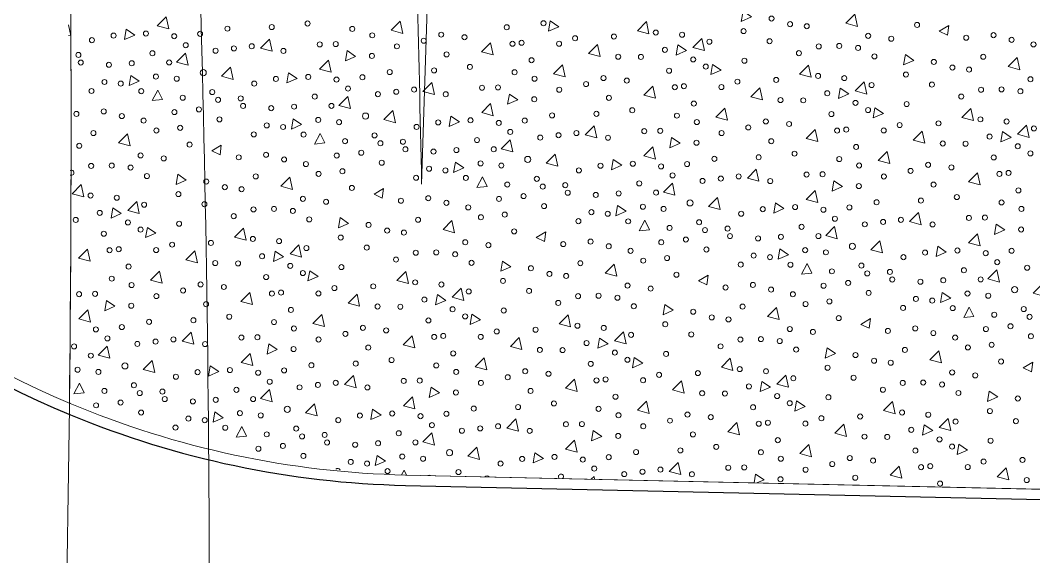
# Model space of a CAD drawing. Extents: x 2536801 to 2538856, y 7112140 to 7131569.
# Drawn here: x 2538041 to 2538106.5, y 7125144.8 to 7125179.5 of the extents above; entities that cross this region are included whole.
import ezdxf

# ---------------------------------------------------------------- set-up
doc = ezdxf.new("R2010")
doc.units = 0
doc.header["$LTSCALE"] = 100
doc.header["$MEASUREMENT"] = 0
for name, color, linetype, lineweight in [('D_BOC_XST', 4, 'Continuous', 13), ('D_EOT_ML', 7, 'Continuous', 13), ('D_EOT_RMP', 1, 'Continuous', 13), ('D_FOC_XST', 4, 'Continuous', 30), ('D_RIPRAP_1', 7, 'Continuous', 0)]:
    doc.layers.add(name, color=color, linetype=linetype, lineweight=lineweight)

msp = doc.modelspace()

# ---------------------------------------------------------------- linework, layer by layer
at = {"layer": 'D_BOC_XST', "lineweight": 0}
msp.add_line((2538065.879, 7125150.105), (2538221.899, 7125146.619), dxfattribs=at)
at = {"layer": 'D_BOC_XST', "lineweight": 0, "flags": 128}
msp.add_lwpolyline([(2538065.879, 7125150.105), (2538221.899, 7125146.619)], dxfattribs=at)
at = {"layer": 'D_BOC_XST', "lineweight": 0}
for start, end in [(178.1749, 247.19161), (247.19161, 268.72014)]:
    msp.add_arc((2538067.205, 7125209.423), 59.333, start, end, dxfattribs=at)
at = {"layer": 'D_BOC_XST', "lineweight": 0, "extrusion": (0, 0, -1)}
msp.add_arc((-2538056.888, 7125199.651), 74.667, 280.29769, 318.00513, dxfattribs=at)
at = {"layer": 'D_EOT_ML'}
msp.add_line((2538066.913, 7125168.894), (2538160.452, 7128104.686), dxfattribs=at)
at = {"layer": 'D_EOT_RMP', "extrusion": (0, 0, -1)}
msp.add_arc((-2536552.261, 7125172.537), 1492, 178.377617, 181.824925, dxfattribs=at)
at = {"layer": 'D_EOT_RMP'}
for radius, start in [(1514, 1.120429), (1500, 358.175075)]:
    msp.add_arc((2536553.202, 7125139.289), radius, start, 1.622383, dxfattribs=at)
at = {"layer": 'D_FOC_XST'}
msp.add_line((2538065.864, 7125149.438), (2538221.884, 7125145.953), dxfattribs=at)
for start, end in [(178.1749, 247.48773), (247.48773, 268.72014)]:
    msp.add_arc((2538067.205, 7125209.423), 60, start, end, dxfattribs=at)
at = {"layer": 'D_FOC_XST', "extrusion": (0, 0, -1)}
msp.add_arc((-2538056.888, 7125199.651), 74, 280.37516, 318.00513, dxfattribs=at)
at = {"layer": 'D_RIPRAP_1', "color": 7, "linetype": 'Continuous', "lineweight": 0}
for p, q in [((2538100.362, 7125178.774), (2538100.975, 7125179.147)), ((2538100.899, 7125178.519), (2538100.362, 7125178.774)), ((2538100.975, 7125179.147), (2538100.899, 7125178.519)), ((2538053.35, 7125171.048), (2538053.963, 7125171.421)), ((2538053.886, 7125170.793), (2538053.35, 7125171.048)), ((2538053.963, 7125171.421), (2538053.886, 7125170.793)), ((2538063.838, 7125168.245), (2538064.45, 7125168.618)), ((2538064.374, 7125167.99), (2538063.838, 7125168.245)), ((2538064.45, 7125168.618), (2538064.374, 7125167.99)), ((2538074.325, 7125165.443), (2538074.938, 7125165.815)), ((2538074.938, 7125165.815), (2538074.862, 7125165.187)), ((2538074.862, 7125165.187), (2538074.325, 7125165.443)), ((2538084.813, 7125162.64), (2538085.426, 7125163.012)), ((2538085.426, 7125163.012), (2538085.35, 7125162.385)), ((2538085.35, 7125162.385), (2538084.813, 7125162.64)), ((2538095.301, 7125159.837), (2538095.914, 7125160.209)), ((2538095.838, 7125159.582), (2538095.301, 7125159.837)), ((2538095.914, 7125160.209), (2538095.838, 7125159.582)), ((2538105.789, 7125157.034), (2538106.402, 7125157.406)), ((2538106.402, 7125157.406), (2538106.326, 7125156.779)), ((2538106.326, 7125156.779), (2538105.789, 7125157.034))]:
    msp.add_line(p, q, dxfattribs=at)
at = {"layer": 'D_RIPRAP_1', "color": 7, "linetype": 'Continuous', "lineweight": 0, "flags": 128}
msp.add_lwpolyline([(2538239.134, 7125173.106, -0.01059), (2538242.367, 7125234.009), (2538042.985, 7125238.706), (2538043.662, 7125214.778, -0.01006), (2538044.155, 7125154.751, 0.000227), (2538044.204, 7125154.73, 0.094213), (2538065.879, 7125150.105), (2538221.899, 7125146.619, 0.08498), (2538238.368, 7125149.062)], format="xyb", close=True, dxfattribs=at)
for points in [[(2538087.572, 7125179.4), (2538087.683, 7125180.062), (2538088.232, 7125179.691)], [(2538050.57, 7125178.921), (2538049.818, 7125179.122), (2538050.398, 7125179.704)], [(2538065.698, 7125178.631), (2538064.946, 7125178.832), (2538065.526, 7125179.414)], [(2538075.118, 7125178.774), (2538075.229, 7125179.436), (2538075.778, 7125179.065)], [(2538081.605, 7125178.607), (2538080.854, 7125178.808), (2538081.434, 7125179.39)], [(2538095.084, 7125179.088), (2538094.333, 7125179.288), (2538094.912, 7125179.87)], [(2538047.718, 7125178.234), (2538047.828, 7125178.896), (2538048.377, 7125178.525)], [(2538057.25, 7125177.485), (2538056.498, 7125177.686), (2538057.078, 7125178.268)], [(2538085.196, 7125177.519), (2538084.444, 7125177.72), (2538085.024, 7125178.302)], [(2538061.984, 7125176.856), (2538062.094, 7125177.518), (2538062.643, 7125177.147)], [(2538071.539, 7125177.248), (2538070.787, 7125177.449), (2538071.367, 7125178.031)], [(2538078.458, 7125177.142), (2538077.707, 7125177.343), (2538078.287, 7125177.925)], [(2538083.368, 7125177.232), (2538083.478, 7125177.894), (2538084.027, 7125177.523)], [(2538051.823, 7125176.582), (2538051.071, 7125176.783), (2538051.651, 7125177.365)], [(2538061.058, 7125176.118), (2538060.306, 7125176.319), (2538060.886, 7125176.901)], [(2538098.06, 7125176.597), (2538098.171, 7125177.259), (2538098.72, 7125176.888)], [(2538105.572, 7125176.285), (2538104.821, 7125176.486), (2538105.4, 7125177.068)], [(2538054.74, 7125175.662), (2538053.988, 7125175.862), (2538054.568, 7125176.444)], [(2538076.186, 7125175.828), (2538075.434, 7125176.029), (2538076.014, 7125176.611)], [(2538085.606, 7125175.971), (2538085.717, 7125176.633), (2538086.266, 7125176.263)], [(2538092.093, 7125175.805), (2538091.342, 7125176.005), (2538091.921, 7125176.587)], [(2538048.007, 7125175.256), (2538048.118, 7125175.918), (2538048.667, 7125175.548)], [(2538058.206, 7125175.431), (2538058.316, 7125176.093), (2538058.865, 7125175.723)], [(2538067.738, 7125174.683), (2538066.986, 7125174.883), (2538067.566, 7125175.465)], [(2538095.684, 7125174.717), (2538094.932, 7125174.917), (2538095.512, 7125175.499)], [(2538050.168, 7125174.356), (2538049.501, 7125174.287), (2538049.865, 7125174.973)], [(2538082.027, 7125174.445), (2538081.275, 7125174.646), (2538081.855, 7125175.228)], [(2538088.946, 7125174.339), (2538088.195, 7125174.54), (2538088.774, 7125175.122)], [(2538093.856, 7125174.429), (2538093.966, 7125175.091), (2538094.515, 7125174.72)], [(2538062.311, 7125173.779), (2538061.559, 7125173.98), (2538062.139, 7125174.562)], [(2538072.472, 7125174.053), (2538072.582, 7125174.715), (2538073.131, 7125174.345)], [(2538065.228, 7125172.859), (2538064.476, 7125173.06), (2538065.056, 7125173.642)], [(2538071.546, 7125173.315), (2538070.794, 7125173.516), (2538071.374, 7125174.098)], [(2538086.674, 7125173.025), (2538085.922, 7125173.226), (2538086.502, 7125173.808)], [(2538096.094, 7125173.168), (2538096.205, 7125173.83), (2538096.754, 7125173.46)], [(2538102.581, 7125173.002), (2538101.829, 7125173.203), (2538102.409, 7125173.785)], [(2538058.495, 7125172.453), (2538058.605, 7125173.115), (2538059.154, 7125172.745)], [(2538068.694, 7125172.628), (2538068.804, 7125173.29), (2538069.353, 7125172.92)], [(2538060.656, 7125171.553), (2538059.989, 7125171.485), (2538060.353, 7125172.17)], [(2538078.226, 7125171.88), (2538077.474, 7125172.081), (2538078.054, 7125172.663)], [(2538092.515, 7125171.643), (2538091.763, 7125171.843), (2538092.343, 7125172.425)], [(2538099.434, 7125171.537), (2538098.682, 7125171.737), (2538099.262, 7125172.319)], [(2538104.344, 7125171.626), (2538104.454, 7125172.288), (2538105.003, 7125171.918)], [(2538106.172, 7125171.914), (2538105.42, 7125172.115), (2538106, 7125172.697)], [(2538048.072, 7125171.361), (2538047.32, 7125171.562), (2538047.9, 7125172.144)], [(2538072.798, 7125170.976), (2538072.047, 7125171.177), (2538072.627, 7125171.759)], [(2538082.96, 7125171.25), (2538083.07, 7125171.912), (2538083.619, 7125171.542)], [(2538082.034, 7125170.512), (2538081.282, 7125170.713), (2538081.862, 7125171.295)], [(2538097.162, 7125170.223), (2538096.41, 7125170.424), (2538096.99, 7125171.006)], [(2538068.983, 7125169.651), (2538069.093, 7125170.312), (2538069.642, 7125169.942)], [(2538075.716, 7125170.056), (2538074.964, 7125170.257), (2538075.544, 7125170.839)], [(2538079.182, 7125169.825), (2538079.292, 7125170.487), (2538079.841, 7125170.117)], [(2538088.714, 7125169.077), (2538087.962, 7125169.278), (2538088.542, 7125169.86)], [(2538103.003, 7125168.84), (2538102.251, 7125169.041), (2538102.831, 7125169.623)], [(2538051.047, 7125168.871), (2538051.158, 7125169.533), (2538051.707, 7125169.162)], [(2538058.559, 7125168.559), (2538057.808, 7125168.759), (2538058.388, 7125169.342)], [(2538071.144, 7125168.75), (2538070.477, 7125168.682), (2538070.841, 7125169.367)], [(2538083.286, 7125168.174), (2538082.535, 7125168.374), (2538083.115, 7125168.956)], [(2538093.448, 7125168.447), (2538093.558, 7125169.109), (2538094.107, 7125168.739)], [(2538045.081, 7125168.078), (2538044.329, 7125168.279), (2538044.909, 7125168.861)], [(2538092.522, 7125167.709), (2538091.77, 7125167.91), (2538092.35, 7125168.492)], [(2538048.671, 7125166.99), (2538047.92, 7125167.191), (2538048.5, 7125167.773)], [(2538086.204, 7125167.253), (2538085.452, 7125167.454), (2538086.032, 7125168.036)], [(2538089.67, 7125167.023), (2538089.78, 7125167.684), (2538090.329, 7125167.314)], [(2538046.843, 7125166.703), (2538046.954, 7125167.365), (2538047.503, 7125166.994)], [(2538079.471, 7125166.848), (2538079.581, 7125167.51), (2538080.13, 7125167.139)], [(2538099.202, 7125166.274), (2538098.45, 7125166.475), (2538099.03, 7125167.057)], [(2538061.535, 7125166.068), (2538061.646, 7125166.73), (2538062.195, 7125166.359)], [(2538069.047, 7125165.756), (2538068.296, 7125165.957), (2538068.876, 7125166.539)], [(2538081.632, 7125165.947), (2538080.965, 7125165.879), (2538081.329, 7125166.564)], [(2538103.936, 7125165.645), (2538104.046, 7125166.306), (2538104.595, 7125165.936)], [(2538049.081, 7125165.442), (2538049.192, 7125166.104), (2538049.741, 7125165.734)], [(2538055.568, 7125165.276), (2538054.817, 7125165.476), (2538055.397, 7125166.058)], [(2538093.774, 7125165.371), (2538093.023, 7125165.572), (2538093.603, 7125166.154)], [(2538103.01, 7125164.907), (2538102.258, 7125165.108), (2538102.838, 7125165.69)], [(2538059.159, 7125164.188), (2538058.408, 7125164.388), (2538058.988, 7125164.97)], [(2538096.692, 7125164.45), (2538095.94, 7125164.651), (2538096.52, 7125165.233)], [(2538045.502, 7125163.916), (2538044.751, 7125164.117), (2538045.331, 7125164.699)], [(2538052.421, 7125163.81), (2538051.67, 7125164.011), (2538052.25, 7125164.593)], [(2538057.331, 7125163.9), (2538057.442, 7125164.562), (2538057.991, 7125164.191)], [(2538089.959, 7125164.045), (2538090.069, 7125164.707), (2538090.618, 7125164.337)], [(2538100.158, 7125164.22), (2538100.268, 7125164.882), (2538100.817, 7125164.511)], [(2538072.023, 7125163.265), (2538072.134, 7125163.927), (2538072.683, 7125163.557)], [(2538079.535, 7125162.953), (2538078.784, 7125163.154), (2538079.364, 7125163.736)], [(2538092.119, 7125163.145), (2538091.453, 7125163.076), (2538091.817, 7125163.762)], [(2538050.149, 7125162.496), (2538049.398, 7125162.697), (2538049.978, 7125163.279)], [(2538059.569, 7125162.639), (2538059.68, 7125163.301), (2538060.229, 7125162.931)], [(2538066.056, 7125162.473), (2538065.305, 7125162.674), (2538065.885, 7125163.256)], [(2538104.262, 7125162.568), (2538103.511, 7125162.769), (2538104.091, 7125163.351)], [(2538107.18, 7125161.648), (2538106.428, 7125161.848), (2538107.008, 7125162.43)], [(2538055.99, 7125161.114), (2538055.239, 7125161.314), (2538055.819, 7125161.896)], [(2538062.909, 7125161.008), (2538062.158, 7125161.208), (2538062.738, 7125161.79)], [(2538067.819, 7125161.097), (2538067.93, 7125161.759), (2538068.479, 7125161.389)], [(2538069.647, 7125161.385), (2538068.896, 7125161.586), (2538069.476, 7125162.168)], [(2538100.447, 7125161.242), (2538100.557, 7125161.904), (2538101.106, 7125161.534)], [(2538046.435, 7125160.721), (2538046.546, 7125161.383), (2538047.095, 7125161.013)], [(2538082.511, 7125160.462), (2538082.622, 7125161.124), (2538083.171, 7125160.754)], [(2538045.509, 7125159.983), (2538044.757, 7125160.184), (2538045.337, 7125160.766)], [(2538060.637, 7125159.694), (2538059.886, 7125159.895), (2538060.465, 7125160.477)], [(2538070.057, 7125159.836), (2538070.168, 7125160.498), (2538070.717, 7125160.128)], [(2538076.544, 7125159.67), (2538075.793, 7125159.871), (2538076.373, 7125160.453)], [(2538090.023, 7125160.15), (2538089.272, 7125160.351), (2538089.852, 7125160.933)], [(2538102.607, 7125160.342), (2538101.941, 7125160.273), (2538102.304, 7125160.959)], [(2538052.189, 7125158.548), (2538051.437, 7125158.749), (2538052.017, 7125159.331)], [(2538066.478, 7125158.311), (2538065.727, 7125158.512), (2538066.306, 7125159.094)], [(2538080.135, 7125158.582), (2538079.384, 7125158.783), (2538079.963, 7125159.365)], [(2538046.762, 7125157.645), (2538046.01, 7125157.845), (2538046.59, 7125158.427)], [(2538056.923, 7125157.918), (2538057.034, 7125158.58), (2538057.583, 7125158.21)], [(2538073.397, 7125158.205), (2538072.646, 7125158.406), (2538073.226, 7125158.988)], [(2538078.307, 7125158.294), (2538078.418, 7125158.956), (2538078.967, 7125158.586)], [(2538055.997, 7125157.18), (2538055.245, 7125157.381), (2538055.825, 7125157.963)], [(2538092.999, 7125157.659), (2538093.11, 7125158.321), (2538093.659, 7125157.951)], [(2538100.511, 7125157.347), (2538099.76, 7125157.548), (2538100.34, 7125158.13)], [(2538049.679, 7125156.724), (2538048.927, 7125156.925), (2538049.507, 7125157.507)], [(2538053.145, 7125156.494), (2538053.256, 7125157.155), (2538053.805, 7125156.785)], [(2538071.125, 7125156.891), (2538070.373, 7125157.092), (2538070.953, 7125157.674)], [(2538080.545, 7125157.034), (2538080.656, 7125157.695), (2538081.205, 7125157.325)], [(2538087.032, 7125156.867), (2538086.281, 7125157.068), (2538086.861, 7125157.65)], [(2538062.677, 7125155.745), (2538061.925, 7125155.946), (2538062.505, 7125156.528)], [(2538090.623, 7125155.779), (2538089.872, 7125155.98), (2538090.451, 7125156.562)], [(2538045.107, 7125155.418), (2538044.441, 7125155.35), (2538044.804, 7125156.035)], [(2538076.966, 7125155.508), (2538076.214, 7125155.709), (2538076.794, 7125156.291)], [(2538083.885, 7125155.402), (2538083.134, 7125155.603), (2538083.714, 7125156.185)], [(2538088.795, 7125155.491), (2538088.905, 7125156.153), (2538089.455, 7125155.783)], [(2538057.25, 7125154.842), (2538056.498, 7125155.043), (2538057.078, 7125155.625)], [(2538066.485, 7125154.378), (2538065.733, 7125154.579), (2538066.313, 7125155.161)], [(2538067.411, 7125155.116), (2538067.521, 7125155.777), (2538068.07, 7125155.407)], [(2538103.487, 7125154.857), (2538103.598, 7125155.519), (2538104.147, 7125155.148)], [(2538060.167, 7125153.921), (2538059.415, 7125154.122), (2538059.995, 7125154.704)], [(2538081.613, 7125154.088), (2538080.861, 7125154.289), (2538081.441, 7125154.871)], [(2538091.033, 7125154.231), (2538091.144, 7125154.893), (2538091.693, 7125154.522)], [(2538097.52, 7125154.064), (2538096.769, 7125154.265), (2538097.349, 7125154.847)], [(2538053.434, 7125153.516), (2538053.545, 7125154.178), (2538054.094, 7125153.808)], [(2538063.633, 7125153.691), (2538063.744, 7125154.353), (2538064.293, 7125153.982)], [(2538055.595, 7125152.616), (2538054.929, 7125152.547), (2538055.292, 7125153.233)], [(2538073.165, 7125152.942), (2538072.413, 7125153.143), (2538072.993, 7125153.725)], [(2538087.454, 7125152.705), (2538086.702, 7125152.906), (2538087.282, 7125153.488)], [(2538094.373, 7125152.599), (2538093.622, 7125152.8), (2538094.202, 7125153.382)], [(2538099.283, 7125152.689), (2538099.393, 7125153.35), (2538099.942, 7125152.98)], [(2538101.111, 7125152.976), (2538100.359, 7125153.177), (2538100.939, 7125153.759)], [(2538067.738, 7125152.039), (2538066.986, 7125152.24), (2538067.566, 7125152.822)], [(2538077.899, 7125152.313), (2538078.009, 7125152.975), (2538078.558, 7125152.604)], [(2538070.655, 7125151.119), (2538069.903, 7125151.319), (2538070.483, 7125151.901)], [(2538076.973, 7125151.575), (2538076.221, 7125151.776), (2538076.801, 7125152.358)], [(2538092.101, 7125151.285), (2538091.349, 7125151.486), (2538091.929, 7125152.068)], [(2538101.521, 7125151.428), (2538101.632, 7125152.09), (2538102.181, 7125151.72)], [(2538063.922, 7125150.713), (2538064.033, 7125151.375), (2538064.582, 7125151.005)], [(2538074.121, 7125150.888), (2538074.231, 7125151.55), (2538074.78, 7125151.179)], [(2538083.653, 7125150.14), (2538082.901, 7125150.34), (2538083.481, 7125150.922)], [(2538097.942, 7125149.902), (2538097.19, 7125150.103), (2538097.77, 7125150.685)], [(2538104.861, 7125149.796), (2538104.11, 7125149.997), (2538104.69, 7125150.579)]]:
    msp.add_lwpolyline(points, close=True, dxfattribs=at)
for points in [[(2538044.093, 7125179.187), (2538044.252, 7125178.464), (2538044.102, 7125178.505)], [(2538065.614, 7125150.118), (2538065.78, 7125150.43), (2538065.94, 7125150.104)], [(2538077.873, 7125149.837), (2538078.054, 7125150.019), (2538078.095, 7125149.832)], [(2538088.402, 7125149.602), (2538088.497, 7125150.172), (2538089.046, 7125149.802), (2538088.585, 7125149.598)]]:
    msp.add_lwpolyline(points, dxfattribs=at)
at = {"layer": 'D_RIPRAP_1', "color": 7, "linetype": 'Continuous', "lineweight": 0}
for centre, radius in [((2538059.547, 7125179.271), 0.163), ((2538074.788, 7125179.289), 0.163), ((2538089.524, 7125179.592), 0.163), ((2538090.723, 7125179.228), 0.163), ((2538049.097, 7125178.623), 0.163), ((2538052.601, 7125178.604), 0.163), ((2538054.365, 7125178.937), 0.163), ((2538057.229, 7125179.042), 0.163), ((2538062.435, 7125178.923), 0.163), ((2538072.416, 7125179.026), 0.163), ((2538082.045, 7125178.687), 0.163), ((2538087.721, 7125178.778), 0.163), ((2538091.803, 7125179.097), 0.163), ((2538098.93, 7125179.178), 0.163), ((2538045.61, 7125178.193), 0.163), ((2538047.008, 7125178.49), 0.163), ((2538050.925, 7125178.451), 0.163), ((2538060.327, 7125177.924), 0.163), ((2538061.361, 7125177.943), 0.163), ((2538063.721, 7125178.507), 0.163), ((2538067.048, 7125178.161), 0.163), ((2538068.179, 7125178.55), 0.163), ((2538069.684, 7125178.386), 0.163), ((2538072.787, 7125177.96), 0.163), ((2538073.376, 7125178.024), 0.163), ((2538075.797, 7125177.967), 0.163), ((2538076.828, 7125178.317), 0.163), ((2538079.338, 7125178.429), 0.163), ((2538083.74, 7125178.546), 0.163), ((2538085.506, 7125178.097), 0.163), ((2538089.402, 7125178.128), 0.163), ((2538095.769, 7125178.474), 0.163), ((2538097.263, 7125178.284), 0.163), ((2538102.104, 7125178.352), 0.163), ((2538103.87, 7125178.516), 0.163), ((2538105.041, 7125178.216), 0.163), ((2538106.452, 7125177.919), 0.163), ((2538049.517, 7125177.349), 0.163), ((2538051.668, 7125177.87), 0.163), ((2538053.602, 7125177.51), 0.163), ((2538054.784, 7125177.662), 0.163), ((2538055.937, 7125177.801), 0.163), ((2538057.981, 7125177.501), 0.163), ((2538065.32, 7125177.796), 0.163), ((2538068.53, 7125177.274), 0.163), ((2538082.638, 7125177.569), 0.163), ((2538091.294, 7125177.355), 0.163), ((2538092.573, 7125177.794), 0.163), ((2538093.899, 7125177.821), 0.163), ((2538095.117, 7125177.694), 0.163), ((2538044.733, 7125177.237), 0.163), ((2538044.889, 7125176.75), 0.163), ((2538046.705, 7125176.604), 0.163), ((2538048.182, 7125176.702), 0.163), ((2538050.599, 7125176.754), 0.163), ((2538063.701, 7125177.177), 0.163), ((2538074.015, 7125176.901), 0.163), ((2538079.616, 7125177.127), 0.163), ((2538081.087, 7125177.11), 0.163), ((2538084.462, 7125176.948), 0.163), ((2538087.769, 7125176.867), 0.163), ((2538096.175, 7125177.144), 0.163), ((2538100.012, 7125176.789), 0.163), ((2538103.206, 7125177.12), 0.163), ((2538052.799, 7125176.093), 0.199), ((2538064.853, 7125176.135), 0.163), ((2538067.717, 7125176.239), 0.163), ((2538070.035, 7125176.468), 0.163), ((2538072.923, 7125176.121), 0.163), ((2538082.904, 7125176.223), 0.163), ((2538085.276, 7125176.486), 0.163), ((2538098.209, 7125175.975), 0.163), ((2538101.211, 7125176.426), 0.163), ((2538102.291, 7125176.294), 0.163), ((2538046.418, 7125175.492), 0.163), ((2538047.473, 7125175.389), 0.163), ((2538049.747, 7125175.843), 0.163), ((2538051.088, 7125175.702), 0.163), ((2538056.098, 7125175.39), 0.163), ((2538057.496, 7125175.687), 0.163), ((2538059.585, 7125175.82), 0.163), ((2538061.413, 7125175.648), 0.163), ((2538063.089, 7125175.801), 0.163), ((2538074.209, 7125175.705), 0.163), ((2538077.536, 7125175.358), 0.163), ((2538078.667, 7125175.747), 0.163), ((2538080.172, 7125175.583), 0.163), ((2538087.316, 7125175.514), 0.163), ((2538089.826, 7125175.626), 0.163), ((2538092.533, 7125175.884), 0.163), ((2538094.228, 7125175.743), 0.163), ((2538095.994, 7125175.294), 0.163), ((2538099.89, 7125175.325), 0.163), ((2538106.257, 7125175.671), 0.163), ((2538045.581, 7125174.911), 0.163), ((2538048.796, 7125174.9), 0.163), ((2538053.382, 7125174.842), 0.163), ((2538062.156, 7125175.067), 0.163), ((2538064.09, 7125174.707), 0.163), ((2538065.272, 7125174.859), 0.163), ((2538066.425, 7125174.998), 0.163), ((2538068.469, 7125174.698), 0.163), ((2538070.815, 7125175.121), 0.163), ((2538071.849, 7125175.141), 0.163), ((2538075.808, 7125174.994), 0.163), ((2538083.275, 7125175.157), 0.163), ((2538083.864, 7125175.221), 0.163), ((2538086.285, 7125175.164), 0.163), ((2538093.126, 7125174.767), 0.163), ((2538103.061, 7125174.991), 0.163), ((2538104.387, 7125175.018), 0.163), ((2538105.605, 7125174.891), 0.163), ((2538051.475, 7125174.474), 0.163), ((2538053.761, 7125174.339), 0.163), ((2538055.221, 7125174.434), 0.163), ((2538060.004, 7125174.547), 0.163), ((2538074.189, 7125174.375), 0.163), ((2538079.018, 7125174.471), 0.163), ((2538084.503, 7125174.098), 0.163), ((2538090.103, 7125174.324), 0.163), ((2538091.575, 7125174.308), 0.163), ((2538094.949, 7125174.145), 0.163), ((2538098.257, 7125174.064), 0.163), ((2538101.782, 7125174.553), 0.163), ((2538044.604, 7125173.429), 0.163), ((2538046.37, 7125173.592), 0.163), ((2538050.937, 7125173.546), 0.163), ((2538052.525, 7125173.726), 0.163), ((2538055.377, 7125173.947), 0.163), ((2538057.193, 7125173.801), 0.163), ((2538058.67, 7125173.899), 0.163), ((2538061.087, 7125173.951), 0.163), ((2538063.287, 7125173.29), 0.199), ((2538075.341, 7125173.332), 0.163), ((2538078.205, 7125173.436), 0.163), ((2538080.523, 7125173.665), 0.163), ((2538083.411, 7125173.318), 0.163), ((2538093.392, 7125173.42), 0.163), ((2538095.764, 7125173.683), 0.163), ((2538047.54, 7125173.292), 0.163), ((2538048.951, 7125172.996), 0.163), ((2538053.849, 7125173.08), 0.163), ((2538056.906, 7125172.69), 0.163), ((2538060.235, 7125173.04), 0.163), ((2538061.576, 7125172.899), 0.163), ((2538067.984, 7125172.884), 0.163), ((2538070.073, 7125173.017), 0.163), ((2538071.901, 7125172.846), 0.163), ((2538073.577, 7125172.998), 0.163), ((2538084.697, 7125172.902), 0.163), ((2538089.155, 7125172.944), 0.163), ((2538090.66, 7125172.78), 0.163), ((2538097.804, 7125172.711), 0.163), ((2538100.314, 7125172.823), 0.163), ((2538103.02, 7125173.081), 0.163), ((2538104.716, 7125172.941), 0.163), ((2538045.705, 7125172.197), 0.163), ((2538049.771, 7125172.361), 0.163), ((2538051.309, 7125172.531), 0.163), ((2538056.069, 7125172.108), 0.163), ((2538057.961, 7125172.586), 0.163), ((2538059.284, 7125172.098), 0.163), ((2538063.87, 7125172.04), 0.163), ((2538066.586, 7125172.587), 0.163), ((2538072.644, 7125172.264), 0.163), ((2538075.76, 7125172.056), 0.163), ((2538076.913, 7125172.195), 0.163), ((2538081.303, 7125172.318), 0.163), ((2538082.337, 7125172.338), 0.163), ((2538086.296, 7125172.191), 0.163), ((2538088.024, 7125172.555), 0.163), ((2538093.763, 7125172.354), 0.163), ((2538094.352, 7125172.419), 0.163), ((2538096.773, 7125172.362), 0.163), ((2538106.482, 7125172.491), 0.163), ((2538044.791, 7125171.371), 0.163), ((2538051.917, 7125171.452), 0.163), ((2538061.963, 7125171.672), 0.163), ((2538064.249, 7125171.537), 0.163), ((2538065.709, 7125171.631), 0.163), ((2538070.492, 7125171.744), 0.163), ((2538074.578, 7125171.904), 0.163), ((2538078.957, 7125171.896), 0.163), ((2538084.677, 7125171.572), 0.163), ((2538089.506, 7125171.668), 0.163), ((2538100.591, 7125171.521), 0.163), ((2538102.063, 7125171.505), 0.163), ((2538103.614, 7125171.964), 0.163), ((2538048.756, 7125170.748), 0.163), ((2538056.858, 7125170.79), 0.163), ((2538061.425, 7125170.743), 0.163), ((2538063.013, 7125170.923), 0.163), ((2538065.865, 7125171.144), 0.163), ((2538067.681, 7125170.998), 0.163), ((2538069.158, 7125171.096), 0.163), ((2538071.575, 7125171.148), 0.163), ((2538091.011, 7125170.863), 0.163), ((2538094.991, 7125171.295), 0.163), ((2538105.437, 7125171.342), 0.163), ((2538106.252, 7125170.88), 0.163), ((2538045.56, 7125170.068), 0.163), ((2538046.886, 7125170.095), 0.163), ((2538050.25, 7125170.558), 0.163), ((2538055.092, 7125170.626), 0.163), ((2538058.028, 7125170.489), 0.163), ((2538059.439, 7125170.193), 0.163), ((2538064.337, 7125170.277), 0.163), ((2538070.723, 7125170.237), 0.163), ((2538072.064, 7125170.096), 0.163), ((2538073.775, 7125170.488), 0.199), ((2538078.472, 7125170.081), 0.163), ((2538080.561, 7125170.214), 0.163), ((2538082.389, 7125170.043), 0.163), ((2538084.065, 7125170.195), 0.163), ((2538085.829, 7125170.529), 0.163), ((2538088.693, 7125170.633), 0.163), ((2538093.899, 7125170.515), 0.163), ((2538095.185, 7125170.099), 0.163), ((2538099.643, 7125170.141), 0.163), ((2538103.88, 7125170.618), 0.163), ((2538048.105, 7125169.968), 0.163), ((2538049.163, 7125169.418), 0.163), ((2538056.193, 7125169.394), 0.163), ((2538060.259, 7125169.558), 0.163), ((2538061.797, 7125169.728), 0.163), ((2538067.394, 7125169.887), 0.163), ((2538068.449, 7125169.783), 0.163), ((2538077.074, 7125169.784), 0.163), ((2538083.132, 7125169.461), 0.163), ((2538087.401, 7125169.393), 0.163), ((2538091.791, 7125169.515), 0.163), ((2538092.825, 7125169.535), 0.163), ((2538096.784, 7125169.388), 0.163), ((2538098.512, 7125169.752), 0.163), ((2538101.148, 7125169.977), 0.163), ((2538104.251, 7125169.552), 0.163), ((2538104.839, 7125169.616), 0.163), ((2538052.999, 7125169.063), 0.163), ((2538066.557, 7125169.305), 0.163), ((2538069.772, 7125169.295), 0.163), ((2538072.451, 7125168.869), 0.163), ((2538074.358, 7125169.237), 0.163), ((2538074.737, 7125168.734), 0.163), ((2538076.197, 7125168.828), 0.163), ((2538080.98, 7125168.941), 0.163), ((2538085.066, 7125169.101), 0.163), ((2538086.248, 7125169.254), 0.163), ((2538089.445, 7125169.093), 0.163), ((2538095.165, 7125168.769), 0.163), ((2538099.993, 7125168.866), 0.163), ((2538045.52, 7125168.158), 0.163), ((2538051.196, 7125168.249), 0.163), ((2538054.198, 7125168.699), 0.163), ((2538055.279, 7125168.568), 0.163), ((2538062.405, 7125168.649), 0.163), ((2538073.501, 7125168.12), 0.163), ((2538076.353, 7125168.341), 0.163), ((2538078.169, 7125168.196), 0.163), ((2538079.646, 7125168.294), 0.163), ((2538082.063, 7125168.345), 0.163), ((2538105.479, 7125168.493), 0.163), ((2538047.215, 7125168.017), 0.163), ((2538048.981, 7125167.568), 0.163), ((2538052.877, 7125167.599), 0.163), ((2538059.244, 7125167.945), 0.163), ((2538060.738, 7125167.755), 0.163), ((2538065.58, 7125167.823), 0.163), ((2538067.346, 7125167.987), 0.163), ((2538068.516, 7125167.687), 0.163), ((2538071.913, 7125167.94), 0.163), ((2538074.825, 7125167.474), 0.163), ((2538081.211, 7125167.434), 0.163), ((2538084.263, 7125167.685), 0.199), ((2538096.317, 7125167.726), 0.163), ((2538099.181, 7125167.83), 0.163), ((2538101.498, 7125168.06), 0.163), ((2538104.387, 7125167.712), 0.163), ((2538046.114, 7125167.04), 0.163), ((2538054.77, 7125166.826), 0.163), ((2538056.048, 7125167.265), 0.163), ((2538057.374, 7125167.292), 0.163), ((2538058.593, 7125167.165), 0.163), ((2538069.927, 7125167.39), 0.163), ((2538072.285, 7125166.926), 0.163), ((2538077.882, 7125167.084), 0.163), ((2538078.937, 7125166.98), 0.163), ((2538082.552, 7125167.293), 0.163), ((2538087.562, 7125166.981), 0.163), ((2538088.96, 7125167.278), 0.163), ((2538091.049, 7125167.412), 0.163), ((2538092.876, 7125167.24), 0.163), ((2538094.553, 7125167.392), 0.163), ((2538105.673, 7125167.296), 0.163), ((2538044.562, 7125166.581), 0.163), ((2538047.937, 7125166.419), 0.163), ((2538051.244, 7125166.338), 0.163), ((2538059.651, 7125166.615), 0.163), ((2538063.487, 7125166.26), 0.163), ((2538066.681, 7125166.591), 0.163), ((2538070.747, 7125166.755), 0.163), ((2538077.045, 7125166.502), 0.163), ((2538080.26, 7125166.492), 0.163), ((2538084.846, 7125166.434), 0.163), ((2538091.468, 7125166.138), 0.163), ((2538093.62, 7125166.658), 0.163), ((2538095.554, 7125166.299), 0.163), ((2538096.736, 7125166.451), 0.163), ((2538097.889, 7125166.59), 0.163), ((2538099.932, 7125166.29), 0.163), ((2538102.279, 7125166.712), 0.163), ((2538103.313, 7125166.732), 0.163), ((2538046.379, 7125165.694), 0.163), ((2538048.751, 7125165.957), 0.163), ((2538064.686, 7125165.897), 0.163), ((2538065.767, 7125165.765), 0.163), ((2538072.893, 7125165.846), 0.163), ((2538082.938, 7125166.066), 0.163), ((2538085.225, 7125165.931), 0.163), ((2538086.685, 7125166.025), 0.163), ((2538086.841, 7125165.539), 0.163), ((2538090.134, 7125165.491), 0.163), ((2538092.551, 7125165.542), 0.163), ((2538105.653, 7125165.966), 0.163), ((2538050.791, 7125164.985), 0.163), ((2538053.301, 7125165.097), 0.163), ((2538056.008, 7125165.355), 0.163), ((2538057.703, 7125165.214), 0.163), ((2538061.684, 7125165.446), 0.163), ((2538069.732, 7125165.142), 0.163), ((2538071.226, 7125164.952), 0.163), ((2538076.068, 7125165.02), 0.163), ((2538077.834, 7125165.184), 0.163), ((2538079.004, 7125164.884), 0.163), ((2538082.4, 7125165.137), 0.163), ((2538083.989, 7125165.317), 0.163), ((2538088.657, 7125165.393), 0.163), ((2538094.751, 7125164.882), 0.199), ((2538046.75, 7125164.628), 0.163), ((2538047.339, 7125164.692), 0.163), ((2538049.76, 7125164.635), 0.163), ((2538056.602, 7125164.238), 0.163), ((2538059.469, 7125164.765), 0.163), ((2538063.365, 7125164.796), 0.163), ((2538066.536, 7125164.462), 0.163), ((2538067.862, 7125164.489), 0.163), ((2538069.081, 7125164.362), 0.163), ((2538080.415, 7125164.587), 0.163), ((2538085.313, 7125164.672), 0.163), ((2538088.37, 7125164.281), 0.163), ((2538089.425, 7125164.177), 0.163), ((2538091.699, 7125164.631), 0.163), ((2538093.04, 7125164.49), 0.163), ((2538098.049, 7125164.179), 0.163), ((2538099.448, 7125164.476), 0.163), ((2538101.537, 7125164.609), 0.163), ((2538103.364, 7125164.437), 0.163), ((2538105.041, 7125164.59), 0.163), ((2538047.979, 7125163.569), 0.163), ((2538053.579, 7125163.795), 0.163), ((2538055.05, 7125163.779), 0.163), ((2538058.425, 7125163.616), 0.163), ((2538061.732, 7125163.535), 0.163), ((2538065.258, 7125164.024), 0.163), ((2538070.139, 7125163.812), 0.163), ((2538077.169, 7125163.788), 0.163), ((2538081.235, 7125163.952), 0.163), ((2538082.773, 7125164.123), 0.163), ((2538087.533, 7125163.699), 0.163), ((2538090.748, 7125163.689), 0.163), ((2538095.334, 7125163.631), 0.163), ((2538104.107, 7125163.856), 0.163), ((2538106.042, 7125163.496), 0.163), ((2538056.867, 7125162.891), 0.163), ((2538059.239, 7125163.154), 0.163), ((2538073.975, 7125163.458), 0.163), ((2538075.174, 7125163.094), 0.163), ((2538076.255, 7125162.962), 0.163), ((2538083.381, 7125163.043), 0.163), ((2538093.426, 7125163.263), 0.163), ((2538095.713, 7125163.128), 0.163), ((2538097.173, 7125163.222), 0.163), ((2538101.956, 7125163.335), 0.163), ((2538046.886, 7125162.789), 0.163), ((2538048.172, 7125162.373), 0.163), ((2538052.63, 7125162.415), 0.163), ((2538054.135, 7125162.251), 0.163), ((2538061.279, 7125162.182), 0.163), ((2538063.789, 7125162.294), 0.163), ((2538066.496, 7125162.552), 0.163), ((2538068.191, 7125162.412), 0.163), ((2538072.172, 7125162.644), 0.163), ((2538080.22, 7125162.339), 0.163), ((2538086.556, 7125162.218), 0.163), ((2538088.322, 7125162.381), 0.163), ((2538092.888, 7125162.335), 0.163), ((2538094.477, 7125162.515), 0.163), ((2538097.329, 7125162.736), 0.163), ((2538099.144, 7125162.59), 0.163), ((2538100.622, 7125162.688), 0.163), ((2538103.039, 7125162.74), 0.163), ((2538044.779, 7125161.789), 0.163), ((2538045.813, 7125161.809), 0.163), ((2538049.771, 7125161.662), 0.163), ((2538051.5, 7125162.026), 0.163), ((2538057.238, 7125161.825), 0.163), ((2538057.827, 7125161.89), 0.163), ((2538060.248, 7125161.833), 0.163), ((2538069.957, 7125161.962), 0.163), ((2538073.853, 7125161.994), 0.163), ((2538077.024, 7125161.659), 0.163), ((2538078.35, 7125161.686), 0.163), ((2538079.569, 7125161.559), 0.163), ((2538081.714, 7125162.149), 0.163), ((2538089.492, 7125162.081), 0.163), ((2538090.903, 7125161.784), 0.163), ((2538095.801, 7125161.869), 0.163), ((2538102.187, 7125161.829), 0.163), ((2538103.528, 7125161.688), 0.163), ((2538105.239, 7125162.079), 0.199), ((2538048.152, 7125161.043), 0.163), ((2538052.981, 7125161.139), 0.163), ((2538064.067, 7125160.992), 0.163), ((2538065.538, 7125160.976), 0.163), ((2538067.089, 7125161.435), 0.163), ((2538075.746, 7125161.221), 0.163), ((2538080.627, 7125161.009), 0.163), ((2538087.657, 7125160.986), 0.163), ((2538091.723, 7125161.149), 0.163), ((2538093.261, 7125161.32), 0.163), ((2538098.021, 7125160.897), 0.163), ((2538098.858, 7125161.478), 0.163), ((2538099.913, 7125161.374), 0.163), ((2538101.236, 7125160.886), 0.163), ((2538054.486, 7125160.334), 0.163), ((2538058.467, 7125160.766), 0.163), ((2538068.913, 7125160.813), 0.163), ((2538069.727, 7125160.351), 0.163), ((2538072.22, 7125160.732), 0.163), ((2538084.463, 7125160.655), 0.163), ((2538085.662, 7125160.291), 0.163), ((2538093.869, 7125160.24), 0.163), ((2538103.914, 7125160.46), 0.163), ((2538105.822, 7125160.828), 0.163), ((2538106.201, 7125160.325), 0.163), ((2538047.54, 7125159.666), 0.163), ((2538049.304, 7125160), 0.163), ((2538052.168, 7125160.104), 0.163), ((2538057.374, 7125159.986), 0.163), ((2538058.66, 7125159.57), 0.163), ((2538063.118, 7125159.612), 0.163), ((2538067.355, 7125160.089), 0.163), ((2538076.984, 7125159.749), 0.163), ((2538078.679, 7125159.609), 0.163), ((2538082.66, 7125159.841), 0.163), ((2538086.743, 7125160.16), 0.163), ((2538098.81, 7125159.578), 0.163), ((2538104.965, 7125159.712), 0.163), ((2538045.864, 7125159.514), 0.163), ((2538046.607, 7125158.932), 0.163), ((2538055.266, 7125158.986), 0.163), ((2538056.301, 7125159.006), 0.163), ((2538061.987, 7125159.223), 0.163), ((2538064.623, 7125159.448), 0.163), ((2538067.726, 7125159.023), 0.163), ((2538068.315, 7125159.087), 0.163), ((2538070.736, 7125159.03), 0.163), ((2538071.767, 7125159.379), 0.163), ((2538074.277, 7125159.491), 0.163), ((2538080.445, 7125159.16), 0.163), ((2538084.341, 7125159.191), 0.163), ((2538090.708, 7125159.537), 0.163), ((2538092.202, 7125159.347), 0.163), ((2538097.043, 7125159.415), 0.163), ((2538099.98, 7125159.278), 0.163), ((2538101.391, 7125158.982), 0.163), ((2538103.376, 7125159.532), 0.163), ((2538106.289, 7125159.066), 0.163), ((2538044.456, 7125158.412), 0.163), ((2538048.542, 7125158.572), 0.163), ((2538049.723, 7125158.725), 0.163), ((2538050.876, 7125158.864), 0.163), ((2538052.92, 7125158.564), 0.163), ((2538060.259, 7125158.859), 0.163), ((2538063.469, 7125158.337), 0.163), ((2538077.577, 7125158.632), 0.163), ((2538086.234, 7125158.418), 0.163), ((2538087.512, 7125158.857), 0.163), ((2538088.838, 7125158.883), 0.163), ((2538090.057, 7125158.756), 0.163), ((2538102.211, 7125158.346), 0.163), ((2538103.749, 7125158.517), 0.163), ((2538045.539, 7125157.816), 0.163), ((2538058.64, 7125158.24), 0.163), ((2538068.954, 7125157.964), 0.163), ((2538074.555, 7125158.189), 0.163), ((2538076.026, 7125158.173), 0.163), ((2538079.401, 7125158.01), 0.163), ((2538082.708, 7125157.93), 0.163), ((2538091.115, 7125158.207), 0.163), ((2538094.951, 7125157.852), 0.163), ((2538098.145, 7125158.183), 0.163), ((2538047.739, 7125157.156), 0.199), ((2538059.792, 7125157.197), 0.163), ((2538062.656, 7125157.301), 0.163), ((2538064.974, 7125157.531), 0.163), ((2538067.862, 7125157.183), 0.163), ((2538077.843, 7125157.286), 0.163), ((2538080.215, 7125157.548), 0.163), ((2538087.472, 7125156.946), 0.163), ((2538093.148, 7125157.038), 0.163), ((2538096.15, 7125157.488), 0.163), ((2538097.23, 7125157.357), 0.163), ((2538104.357, 7125157.438), 0.163), ((2538044.686, 7125156.905), 0.163), ((2538046.028, 7125156.764), 0.163), ((2538051.037, 7125156.452), 0.163), ((2538052.435, 7125156.75), 0.163), ((2538054.524, 7125156.883), 0.163), ((2538056.352, 7125156.711), 0.163), ((2538058.028, 7125156.863), 0.163), ((2538069.148, 7125156.767), 0.163), ((2538072.475, 7125156.42), 0.163), ((2538073.606, 7125156.81), 0.163), ((2538075.111, 7125156.645), 0.163), ((2538082.255, 7125156.577), 0.163), ((2538084.765, 7125156.688), 0.163), ((2538089.167, 7125156.806), 0.163), ((2538090.933, 7125156.357), 0.163), ((2538094.829, 7125156.388), 0.163), ((2538101.196, 7125156.734), 0.163), ((2538102.69, 7125156.544), 0.163), ((2538048.321, 7125155.905), 0.163), ((2538057.095, 7125156.129), 0.163), ((2538059.03, 7125155.77), 0.163), ((2538060.211, 7125155.922), 0.163), ((2538061.364, 7125156.061), 0.163), ((2538063.408, 7125155.761), 0.163), ((2538065.754, 7125156.183), 0.163), ((2538066.789, 7125156.203), 0.163), ((2538070.747, 7125156.056), 0.163), ((2538078.214, 7125156.22), 0.163), ((2538078.803, 7125156.284), 0.163), ((2538081.224, 7125156.227), 0.163), ((2538088.065, 7125155.829), 0.163), ((2538098, 7125156.054), 0.163), ((2538099.326, 7125156.08), 0.163), ((2538100.545, 7125155.954), 0.163), ((2538046.414, 7125155.537), 0.163), ((2538048.7, 7125155.402), 0.163), ((2538050.16, 7125155.496), 0.163), ((2538050.316, 7125155.01), 0.163), ((2538054.944, 7125155.609), 0.163), ((2538056.026, 7125155.013), 0.163), ((2538069.128, 7125155.437), 0.163), ((2538073.957, 7125155.534), 0.163), ((2538079.442, 7125155.161), 0.163), ((2538085.043, 7125155.387), 0.163), ((2538086.514, 7125155.37), 0.163), ((2538089.889, 7125155.207), 0.163), ((2538093.196, 7125155.127), 0.163), ((2538096.722, 7125155.615), 0.163), ((2538101.602, 7125155.404), 0.163), ((2538105.439, 7125155.049), 0.163), ((2538045.876, 7125154.608), 0.163), ((2538047.464, 7125154.788), 0.163), ((2538052.132, 7125154.864), 0.163), ((2538053.609, 7125154.962), 0.163), ((2538058.227, 7125154.353), 0.199), ((2538070.28, 7125154.394), 0.163), ((2538073.144, 7125154.499), 0.163), ((2538075.462, 7125154.728), 0.163), ((2538078.35, 7125154.38), 0.163), ((2538088.331, 7125154.483), 0.163), ((2538090.703, 7125154.745), 0.163), ((2538048.788, 7125154.143), 0.163), ((2538051.845, 7125153.752), 0.163), ((2538055.174, 7125154.102), 0.163), ((2538056.515, 7125153.961), 0.163), ((2538062.923, 7125153.947), 0.163), ((2538065.012, 7125154.08), 0.163), ((2538066.84, 7125153.908), 0.163), ((2538068.516, 7125154.061), 0.163), ((2538079.636, 7125153.964), 0.163), ((2538084.094, 7125154.007), 0.163), ((2538085.599, 7125153.843), 0.163), ((2538092.743, 7125153.774), 0.163), ((2538095.253, 7125153.886), 0.163), ((2538097.96, 7125154.144), 0.163), ((2538099.655, 7125154.003), 0.163), ((2538103.636, 7125154.235), 0.163), ((2538051.009, 7125153.17), 0.163), ((2538052.9, 7125153.648), 0.163), ((2538054.223, 7125153.16), 0.163), ((2538058.809, 7125153.102), 0.163), ((2538061.525, 7125153.65), 0.163), ((2538067.583, 7125153.327), 0.163), ((2538070.699, 7125153.119), 0.163), ((2538071.852, 7125153.258), 0.163), ((2538076.242, 7125153.381), 0.163), ((2538077.276, 7125153.4), 0.163), ((2538081.235, 7125153.253), 0.163), ((2538082.963, 7125153.617), 0.163), ((2538088.702, 7125153.417), 0.163), ((2538089.291, 7125153.481), 0.163), ((2538091.712, 7125153.424), 0.163), ((2538098.553, 7125153.026), 0.163), ((2538101.421, 7125153.554), 0.163), ((2538105.317, 7125153.585), 0.163), ((2538056.902, 7125152.734), 0.163), ((2538059.188, 7125152.599), 0.163), ((2538060.648, 7125152.693), 0.163), ((2538065.432, 7125152.806), 0.163), ((2538069.518, 7125152.967), 0.163), ((2538073.896, 7125152.958), 0.163), ((2538079.616, 7125152.634), 0.163), ((2538084.445, 7125152.731), 0.163), ((2538089.93, 7125152.358), 0.163), ((2538095.531, 7125152.584), 0.163), ((2538097.002, 7125152.567), 0.163), ((2538100.377, 7125152.405), 0.163), ((2538056.364, 7125151.806), 0.163), ((2538057.952, 7125151.986), 0.163), ((2538060.804, 7125152.207), 0.163), ((2538062.62, 7125152.061), 0.163), ((2538064.097, 7125152.159), 0.163), ((2538066.514, 7125152.211), 0.163), ((2538085.95, 7125151.925), 0.163), ((2538101.191, 7125151.943), 0.163), ((2538103.684, 7125152.324), 0.163), ((2538059.276, 7125151.34), 0.163), ((2538065.662, 7125151.3), 0.163), ((2538067.003, 7125151.159), 0.163), ((2538068.715, 7125151.55), 0.199), ((2538073.411, 7125151.144), 0.163), ((2538075.5, 7125151.277), 0.163), ((2538077.328, 7125151.105), 0.163), ((2538079.004, 7125151.258), 0.163), ((2538080.768, 7125151.592), 0.163), ((2538083.632, 7125151.696), 0.163), ((2538088.838, 7125151.578), 0.163), ((2538090.124, 7125151.161), 0.163), ((2538094.582, 7125151.204), 0.163), ((2538098.819, 7125151.68), 0.163), ((2538105.741, 7125151.083), 0.163), ((2538062.333, 7125150.949), 0.163), ((2538063.388, 7125150.845), 0.163), ((2538072.013, 7125150.847), 0.163), ((2538078.071, 7125150.524), 0.163), ((2538082.34, 7125150.455), 0.163), ((2538086.73, 7125150.578), 0.163), ((2538087.764, 7125150.598), 0.163), ((2538091.723, 7125150.451), 0.163), ((2538093.451, 7125150.815), 0.163), ((2538096.087, 7125151.04), 0.163), ((2538099.19, 7125150.614), 0.163), ((2538099.779, 7125150.678), 0.163), ((2538102.2, 7125150.621), 0.163), ((2538103.231, 7125150.971), 0.163), ((2538064.711, 7125150.357), 0.163), ((2538069.297, 7125150.299), 0.163), ((2538080.005, 7125150.164), 0.163), ((2538081.187, 7125150.316), 0.163), ((2538084.384, 7125150.155), 0.163), ((2538090.104, 7125149.832), 0.163), ((2538094.933, 7125149.928), 0.163), ((2538106.018, 7125149.781), 0.163), ((2538100.418, 7125149.555), 0.163)]:
    msp.add_circle(centre, radius, dxfattribs=at)
for centre, start, end in [((2538044.282, 7125169.629), 244.19095, 117.19627), ((2538044.036, 7125159.685), 344.98687, 14.09494), ((2538061.496, 7125150.368), 26.70675, 135.62831), ((2538067.39, 7125149.931), 57.82984, 119.61044), ((2538071.136, 7125149.891), 35.18154, 142.25874), ((2538075.919, 7125150.004), 309.89076, 227.54952)]:
    msp.add_arc(centre, 0.163, start, end, dxfattribs=at)
at = {"layer": 'D_RIPRAP_1', "color": 7, "lineweight": 0}
msp.add_arc((2538067.205, 7125209.423), 59.333, 247.19161, 268.72014, dxfattribs=at)
at = {"layer": 'D_RIPRAP_1', "color": 7, "lineweight": 0, "extrusion": (0, 0, -1)}
msp.add_arc((-2538056.888, 7125199.651), 74.667, 280.29769, 318.00513, dxfattribs=at)

doc.saveas('drawing.dxf')
